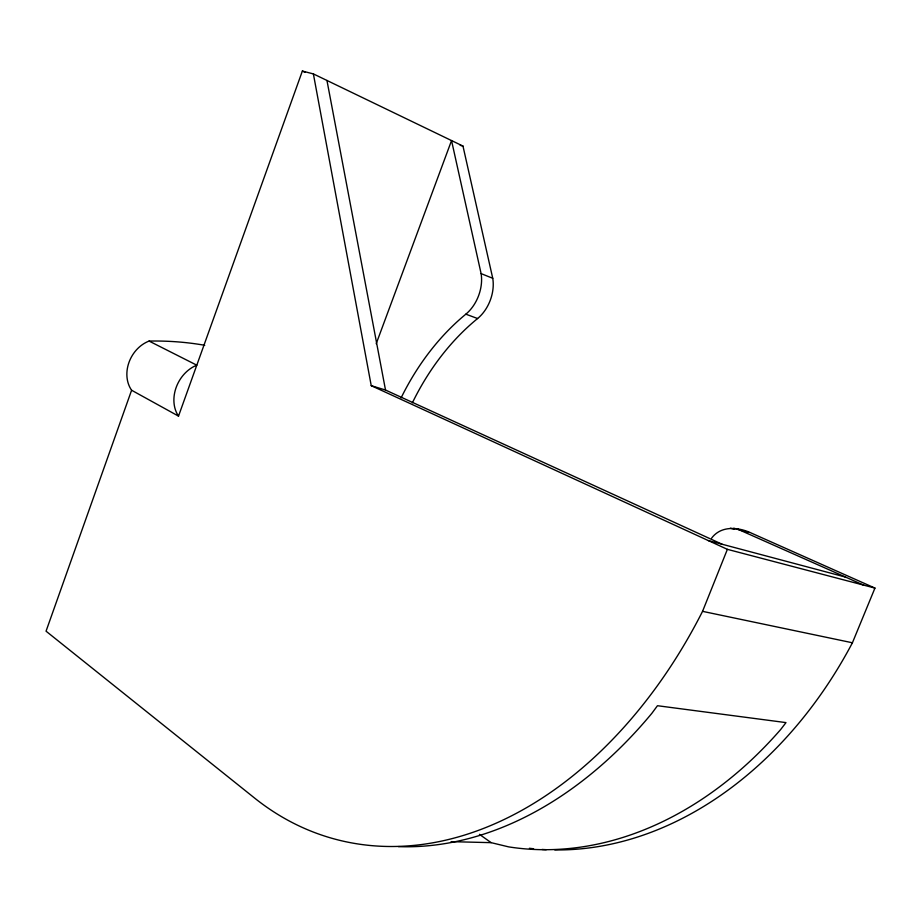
<?xml version="1.0" encoding="UTF-8"?>
<svg xmlns="http://www.w3.org/2000/svg" width="921" height="921" viewBox="0 0 921 921"><rect width="100%" height="100%" fill="white"/><g stroke="black" fill="none" stroke-linecap="round" stroke-linejoin="round"><path stroke-width="1.38" d="M204.738 345.294A394.257 293.592 -47.5 0 0 149.064 341.069A31.349 25.903 -61.5 0 0 131.599 390.239L46.05 631.184L254.426 797.931A432.617 303.4 -73.6 0 0 702.55 611.348L852.42 642.777L874.95 588.082L751.743 533.259C738.792 527.065 721.201 525.212 711.611 538.152M131.599 390.239L178.513 416.119L302.364 71.055L313.382 73.91L462.975 146.082L492.747 278.303A33.605 23.439 -69.2 0 1 477.585 318.539A222.341 169.153 -74.9 0 0 412.412 402.753M376.217 343.706L451.543 140.568L481.107 273.606A33.87 23.451 -69.3 0 1 465.853 314.165A224.194 169.406 -75 0 0 401.119 397.849M702.55 611.348L727.383 549.342L874.95 588.082M451.094 841.656L491.146 842.657L508.576 846.86A392.035 299.325 -73.2 0 0 780.732 729.444L785.993 722.605L657.467 705.716L651.872 713.303A428.576 303.216 -73.5 0 1 398.379 846.618M745.204 531.509L748.543 532.119M708.226 540.546L845.593 577.099L863.956 585.284M460.201 145.311L462.975 146.082M730.353 528.205L734.164 529.276M733.772 528.286L742.66 530.795M313.382 73.91L371.232 385.669L385.519 390.044L722.076 544.219M465.853 314.165L477.585 318.539M481.107 273.606L492.747 278.303M737.122 528.907L845.593 577.099M371.232 385.669L727.383 549.342M302.364 71.055L304.943 72.287M149.064 341.069L196.795 365.177A32.523 26.099 -61.7 0 0 178.513 416.119M479.438 834.345L491.146 842.657M326.955 80.461L385.519 390.044M852.42 642.777A388.731 298.772 -73.1 0 1 554.799 849.933M546.257 849.68A388.731 298.772 -73.1 0 1 542.009 849.45M533.581 848.748A388.731 298.772 -73.1 0 1 529.402 848.276"/></g></svg>
